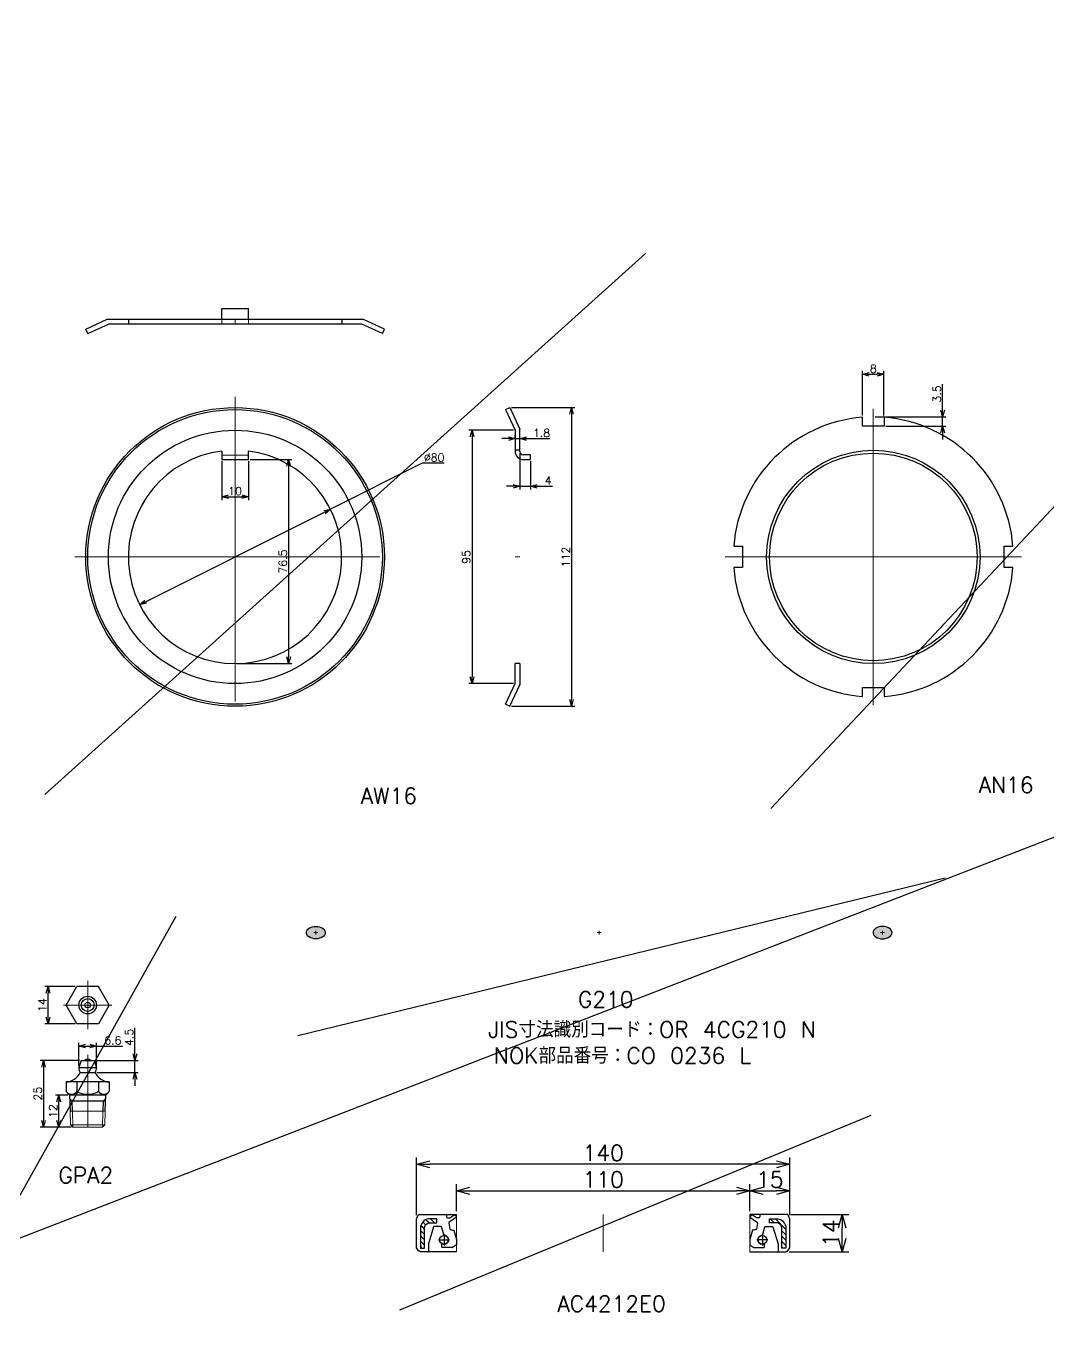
# Model space of a CAD drawing. Header units: millimetres. Extents: x -16130 to 36813, y -8099 to 27484.
# Drawn here: x -9530.3 to -9147.3, y 16410.7 to 16902.1 of the extents above; entities that cross this region are included whole.
import ezdxf

# ---------------------------------------------------------------- set-up
doc = ezdxf.new("R2010")
doc.units = ezdxf.units.MM
doc.header["$LTSCALE"] = 6
doc.header["$PDMODE"] = 99
doc.header["$PDSIZE"] = 1
doc.linetypes.add('CENTER2', pattern=[28.575, 19.05, -3.175, 3.175, -3.175])
doc.linetypes.add('HIDDEN', pattern=[9.525, 6.35, -3.175])
for name, color, linetype, lineweight in [('04_HIDDEN', 2, 'HIDDEN', 13), ('05_CENTER', 4, 'CENTER2', 13), ('08_DIM', 3, 'Continuous', 13)]:
    doc.layers.add(name, color=color, linetype=linetype, lineweight=lineweight)
doc.layers.add('10_DRAFT', color=8, linetype='Continuous', lineweight=0, plot=False)
doc.styles.add('KSS_TXT', font='txt.shx', dxfattribs={"bigfont": 'extfont2.shx'})
doc.dimstyles.new('KSS_DIM', dxfattribs={"dimtxt": 3, "dimasz": 2.5, "dimexe": 1.25, "dimexo": 0.625, "dimtad": 1, "dimdsep": 46, "dimtxsty": 'KSS_TXT', "dimblk": 'OPEN30', "dimcen": 0, "dimazin": 2, "dimtfac": 0.75, "dimtmove": 0, "dimatfit": 3, "dimldrblk": 'OPEN30', "dimfxl": 1, "dimtolj": 1, "dimarcsym": 0})
doc.dimstyles.new('KSS_DIM$3', dxfattribs={"dimtxt": 3, "dimasz": 2.5, "dimexe": 1.25, "dimexo": 0.625, "dimtad": 1, "dimtih": 1, "dimtoh": 1, "dimdsep": 46, "dimtxsty": 'KSS_TXT', "dimblk": 'OPEN30', "dimcen": 0, "dimazin": 2, "dimtfac": 0.75, "dimtofl": 0, "dimtmove": 0, "dimatfit": 3, "dimldrblk": 'OPEN30', "dimfxl": 1, "dimtolj": 1, "dimarcsym": 0})
pattern_1 = [(315, (-14454.5441, 13844.5161), (1.01027881, 1.01027881), [])]

# ---------------------------------------------------------------- blocks, each defined once
blk = doc.blocks.new('_Open30')
at = {"color": 0, "linetype": 'ByBlock', "lineweight": -2}
for p, q in [((-1, 0.268), (0, 0)), ((0, 0), (-1, -0.268)), ((0, 0), (-1, 0))]:
    blk.add_line(p, q, dxfattribs=at)
blk = doc.blocks.new('*D870')
at = {"layer": '08_DIM', "color": 0, "lineweight": -2, "transparency": 16777216}
for p, q in [((-9243.57, 16456.54), (-9221.87, 16456.54)), ((-9224.37, 16447.54), (-9224.37, 16451.54)), ((-9244.23, 16442.54), (-9221.87, 16442.54))]:
    blk.add_line(p, q, dxfattribs=at)
at = {"layer": 'Defpoints', "color": 0, "transparency": 16777216}
for p in [(-9244.82, 16456.54), (-9224.37, 16456.54), (-9245.48, 16442.54)]:
    blk.add_point(p, dxfattribs=at)
at = {"layer": '08_DIM', "color": 0, "lineweight": -2, "transparency": 16777216, "xscale": 5, "yscale": 5, "zscale": 5}
for p, rotation in [((-9224.37, 16456.54), 90), ((-9224.37, 16442.54), 270)]:
    blk.add_blockref('_Open30', p, dxfattribs=dict(at, rotation=rotation))
at = {"layer": '08_DIM', "color": 0, "transparency": 16777216, "insert": (-9228.62, 16449.54), "char_height": 6, "attachment_point": 5, "rotation": 90, "style": 'KSS_TXT'}
blk.add_mtext('\\A1;14', dxfattribs=at)
blk = doc.blocks.new('*D871')
at = {"layer": '08_DIM', "color": 0, "lineweight": -2, "transparency": 16777216}
for p, q in [((-9383.98, 16456.25), (-9383.98, 16477.86)), ((-9243.98, 16456.25), (-9243.98, 16477.86)), ((-9248.98, 16475.36), (-9378.98, 16475.36))]:
    blk.add_line(p, q, dxfattribs=at)
at = {"layer": 'Defpoints', "color": 0, "transparency": 16777216}
for p in [(-9383.98, 16475.36), (-9383.98, 16455), (-9243.98, 16455)]:
    blk.add_point(p, dxfattribs=at)
at = {"layer": '08_DIM', "color": 0, "lineweight": -2, "transparency": 16777216, "xscale": 5, "yscale": 5, "zscale": 5, "rotation": 180}
blk.add_blockref('_Open30', (-9383.98, 16475.36), dxfattribs=at)
at = {"layer": '08_DIM', "color": 0, "lineweight": -2, "transparency": 16777216, "xscale": 5, "yscale": 5, "zscale": 5}
blk.add_blockref('_Open30', (-9243.98, 16475.36), dxfattribs=at)
at = {"layer": '08_DIM', "color": 0, "transparency": 16777216, "insert": (-9313.98, 16479.61), "char_height": 6, "attachment_point": 5, "style": 'KSS_TXT'}
blk.add_mtext('\\A1;140', dxfattribs=at)
blk = doc.blocks.new('*D872')
at = {"layer": '08_DIM', "color": 0, "lineweight": -2, "transparency": 16777216}
for p, q in [((-9368.98, 16457.79), (-9368.98, 16467.89)), ((-9258.98, 16457.79), (-9258.98, 16467.89)), ((-9363.98, 16465.39), (-9263.98, 16465.39))]:
    blk.add_line(p, q, dxfattribs=at)
at = {"layer": 'Defpoints', "color": 0, "transparency": 16777216}
for p in [(-9258.98, 16465.39), (-9368.98, 16456.54), (-9258.98, 16456.54)]:
    blk.add_point(p, dxfattribs=at)
at = {"layer": '08_DIM', "color": 0, "lineweight": -2, "transparency": 16777216, "xscale": 5, "yscale": 5, "zscale": 5, "rotation": 180}
blk.add_blockref('_Open30', (-9368.98, 16465.39), dxfattribs=at)
at = {"layer": '08_DIM', "color": 0, "lineweight": -2, "transparency": 16777216, "xscale": 5, "yscale": 5, "zscale": 5}
blk.add_blockref('_Open30', (-9258.98, 16465.39), dxfattribs=at)
at = {"layer": '08_DIM', "color": 0, "transparency": 16777216, "insert": (-9313.98, 16469.64), "char_height": 6, "attachment_point": 5, "style": 'KSS_TXT'}
blk.add_mtext('\\A1;110', dxfattribs=at)
blk = doc.blocks.new('*D873')
at = {"layer": '08_DIM', "color": 0, "lineweight": -2, "transparency": 16777216}
for p, q in [((-9258.98, 16457.79), (-9258.98, 16467.89)), ((-9243.98, 16456.25), (-9243.98, 16467.89)), ((-9253.98, 16465.39), (-9248.98, 16465.39))]:
    blk.add_line(p, q, dxfattribs=at)
at = {"layer": 'Defpoints', "color": 0, "transparency": 16777216}
for p in [(-9243.98, 16465.39), (-9258.98, 16456.54), (-9243.98, 16455)]:
    blk.add_point(p, dxfattribs=at)
at = {"layer": '08_DIM', "color": 0, "lineweight": -2, "transparency": 16777216, "xscale": 5, "yscale": 5, "zscale": 5, "rotation": 180}
blk.add_blockref('_Open30', (-9258.98, 16465.39), dxfattribs=at)
at = {"layer": '08_DIM', "color": 0, "lineweight": -2, "transparency": 16777216, "xscale": 5, "yscale": 5, "zscale": 5}
blk.add_blockref('_Open30', (-9243.98, 16465.39), dxfattribs=at)
at = {"layer": '08_DIM', "color": 0, "transparency": 16777216, "insert": (-9251.48, 16469.64), "char_height": 6, "attachment_point": 5, "style": 'KSS_TXT'}
blk.add_mtext('\\A1;15', dxfattribs=at)
blk = doc.blocks.new('G185a_1_1_1')
h = blk.add_hatch(color=0)
h.dxf.hatch_style = 1
edge = h.paths.add_edge_path()
edge.add_ellipse((-106.25, 0), major_axis=(-3.55, 0), ratio=0.648661, start_angle=90, end_angle=180)
edge.add_line((-102.7, 0), (-106.25, 0))
edge.add_line((-106.25, 0), (-106.25, -0.73))
edge.add_line((-106.25, -0.73), (-106.25, -2.3))
edge = h.paths.add_edge_path()
edge.add_ellipse((-106.25, 0), major_axis=(-3.55, 0), ratio=0.648661, start_angle=180, end_angle=270)
edge.add_line((-106.25, 2.3), (-106.25, 0))
edge.add_line((-106.25, 0), (-102.7, 0))
edge = h.paths.add_edge_path()
edge.add_ellipse((-106.25, 0), major_axis=(-3.55, 0), ratio=0.648661, start_angle=270, end_angle=360)
edge.add_line((-109.8, 0), (-106.25, 0))
edge.add_line((-106.25, 0), (-106.25, 2.3))
edge = h.paths.add_edge_path()
edge.add_line((-106.25, -0.73), (-106.25, 0))
edge.add_line((-106.25, 0), (-109.8, 0))
edge.add_ellipse((-106.25, 0), major_axis=(-3.55, 0), ratio=0.648661, start_angle=0, end_angle=90)
edge.add_line((-106.25, -2.3), (-106.25, -0.73))
h = blk.add_hatch(color=0)
h.dxf.hatch_style = 1
edge = h.paths.add_edge_path()
edge.add_ellipse((106.25, 0), major_axis=(-3.55, 0), ratio=0.648661, start_angle=90, end_angle=180)
edge.add_line((109.8, 0), (106.25, 0))
edge.add_line((106.25, 0), (106.25, -0.73))
edge.add_line((106.25, -0.73), (106.25, -2.3))
edge = h.paths.add_edge_path()
edge.add_ellipse((106.25, 0), major_axis=(-3.55, 0), ratio=0.648661, start_angle=180, end_angle=270)
edge.add_line((106.25, 2.3), (106.25, 0))
edge.add_line((106.25, 0), (109.8, 0))
edge = h.paths.add_edge_path()
edge.add_ellipse((106.25, 0), major_axis=(-3.55, 0), ratio=0.648661, start_angle=270, end_angle=360)
edge.add_line((102.7, 0), (106.25, 0))
edge.add_line((106.25, 0), (106.25, 2.3))
edge = h.paths.add_edge_path()
edge.add_line((106.25, -0.73), (106.25, 0))
edge.add_line((106.25, 0), (102.7, 0))
edge.add_ellipse((106.25, 0), major_axis=(-3.55, 0), ratio=0.648661, start_angle=0, end_angle=90)
edge.add_line((106.25, -2.3), (106.25, -0.73))
at = {"color": 0}
blk.add_ellipse((-106.25, 0), major_axis=(-3.55, 0), ratio=0.648661, dxfattribs=at)
at = {"color": 0, "extrusion": (0, 0, -1)}
blk.add_ellipse((106.25, 0), major_axis=(3.55, 0), ratio=0.648661, dxfattribs=at)
at = {"layer": '10_DRAFT'}
for p, q in [((-105.52, 0), (-106.98, 0)), ((-106.25, -0.73), (-106.25, 0.73)), ((0.73, 0), (-0.73, 0)), ((0, -0.73), (0, 0.73)), ((105.52, 0), (106.98, 0)), ((106.25, -0.73), (106.25, 0.73))]:
    blk.add_line(p, q, dxfattribs=at)
blk = doc.blocks.new('GPA2b_1_1')
at = {"color": 0}
for p, q in [((-8.08, 0), (-4.04, 7)), ((4.04, 7), (-4.04, 7)), ((8.08, 0), (4.04, 7)), ((-4.04, -7), (-8.08, 0)), ((8.08, 0), (4.04, -7)), ((4.04, -7), (-4.04, -7))]:
    blk.add_line(p, q, dxfattribs=at)
for radius in [3.3, 2.4, 1.05]:
    blk.add_circle((0, 0), radius, dxfattribs=at)
at = {"layer": '05_CENTER', "color": 0}
for p, q in [((0, 9.08), (0, -9.08)), ((9.08, 0), (-9.08, 0))]:
    blk.add_line(p, q, dxfattribs=at)
blk = doc.blocks.new('*D1165')
at = {"layer": '08_DIM', "color": 0, "lineweight": -2, "transparency": 16777216}
for p, q in [((-9510.57, 16512.25), (-9510.57, 16520.93)), ((-9503.97, 16512.25), (-9503.97, 16520.93)), ((-9508.07, 16519.68), (-9506.47, 16519.68)), ((-9503.97, 16519.68), (-9494.2, 16519.68))]:
    blk.add_line(p, q, dxfattribs=at)
at = {"layer": 'Defpoints', "color": 0, "transparency": 16777216}
for p in [(-9503.97, 16519.68), (-9510.57, 16511.63), (-9503.97, 16511.63)]:
    blk.add_point(p, dxfattribs=at)
at = {"layer": '08_DIM', "color": 0, "lineweight": -2, "transparency": 16777216, "xscale": 2.5, "yscale": 2.5, "zscale": 2.5, "rotation": 180}
blk.add_blockref('_Open30', (-9510.57, 16519.68), dxfattribs=at)
at = {"layer": '08_DIM', "color": 0, "lineweight": -2, "transparency": 16777216, "xscale": 2.5, "yscale": 2.5, "zscale": 2.5}
blk.add_blockref('_Open30', (-9503.97, 16519.68), dxfattribs=at)
at = {"layer": '08_DIM', "color": 0, "transparency": 16777216, "insert": (-9497.83, 16521.8), "char_height": 3, "attachment_point": 5, "style": 'KSS_TXT'}
blk.add_mtext('\\A1;6.6', dxfattribs=at)
blk = doc.blocks.new('*D1166')
at = {"layer": '08_DIM', "color": 0, "lineweight": -2, "transparency": 16777216}
for p, q in [((-9489.57, 16516.83), (-9489.57, 16526.58)), ((-9504.24, 16514.33), (-9488.32, 16514.33)), ((-9489.57, 16509.83), (-9489.57, 16514.33)), ((-9503.84, 16509.83), (-9488.32, 16509.83)), ((-9489.57, 16507.33), (-9489.57, 16504.83))]:
    blk.add_line(p, q, dxfattribs=at)
at = {"layer": 'Defpoints', "color": 0, "transparency": 16777216}
for p in [(-9504.87, 16514.33), (-9489.57, 16514.33), (-9504.47, 16509.83)]:
    blk.add_point(p, dxfattribs=at)
at = {"layer": '08_DIM', "color": 0, "lineweight": -2, "transparency": 16777216, "xscale": 2.5, "yscale": 2.5, "zscale": 2.5}
for p, rotation in [((-9489.57, 16514.33), 270), ((-9489.57, 16509.83), 90)]:
    blk.add_blockref('_Open30', p, dxfattribs=dict(at, rotation=rotation))
at = {"layer": '08_DIM', "color": 0, "transparency": 16777216, "insert": (-9491.7, 16522.95), "char_height": 3, "attachment_point": 5, "rotation": 90, "style": 'KSS_TXT'}
blk.add_mtext('\\A1;4.5', dxfattribs=at)
blk = doc.blocks.new('*D1167')
at = {"layer": '08_DIM', "color": 0, "lineweight": -2, "transparency": 16777216}
for p, q in [((-9510.29, 16514.33), (-9525.09, 16514.33)), ((-9523.84, 16511.83), (-9523.84, 16491.83)), ((-9513.43, 16489.33), (-9525.09, 16489.33))]:
    blk.add_line(p, q, dxfattribs=at)
at = {"layer": 'Defpoints', "color": 0, "transparency": 16777216}
for p in [(-9509.67, 16514.33), (-9523.84, 16489.33), (-9512.8, 16489.33)]:
    blk.add_point(p, dxfattribs=at)
at = {"layer": '08_DIM', "color": 0, "lineweight": -2, "transparency": 16777216, "xscale": 2.5, "yscale": 2.5, "zscale": 2.5}
for p, rotation in [((-9523.84, 16514.33), 90), ((-9523.84, 16489.33), 270)]:
    blk.add_blockref('_Open30', p, dxfattribs=dict(at, rotation=rotation))
at = {"layer": '08_DIM', "color": 0, "transparency": 16777216, "insert": (-9525.97, 16501.83), "char_height": 3, "attachment_point": 5, "rotation": 90, "style": 'KSS_TXT'}
blk.add_mtext('\\A1;25', dxfattribs=at)
blk = doc.blocks.new('*D1168')
at = {"layer": '08_DIM', "color": 0, "lineweight": -2, "transparency": 16777216}
for p, q in [((-9514.66, 16501.33), (-9519.4, 16501.33)), ((-9518.15, 16491.83), (-9518.15, 16498.83)), ((-9513.43, 16489.33), (-9519.4, 16489.33))]:
    blk.add_line(p, q, dxfattribs=at)
at = {"layer": 'Defpoints', "color": 0, "transparency": 16777216}
for p in [(-9518.15, 16501.33), (-9514.03, 16501.33), (-9512.8, 16489.33)]:
    blk.add_point(p, dxfattribs=at)
at = {"layer": '08_DIM', "color": 0, "lineweight": -2, "transparency": 16777216, "xscale": 2.5, "yscale": 2.5, "zscale": 2.5}
for p, rotation in [((-9518.15, 16501.33), 90), ((-9518.15, 16489.33), 270)]:
    blk.add_blockref('_Open30', p, dxfattribs=dict(at, rotation=rotation))
at = {"layer": '08_DIM', "color": 0, "transparency": 16777216, "insert": (-9520.27, 16495.33), "char_height": 3, "attachment_point": 5, "rotation": 90, "style": 'KSS_TXT'}
blk.add_mtext('\\A1;12', dxfattribs=at)
blk = doc.blocks.new('*D1169')
at = {"layer": '08_DIM', "color": 0, "lineweight": -2, "transparency": 16777216}
for p, q in [((-9511.93, 16542.07), (-9523.38, 16542.07)), ((-9522.13, 16530.57), (-9522.13, 16539.57)), ((-9511.93, 16528.07), (-9523.38, 16528.07))]:
    blk.add_line(p, q, dxfattribs=at)
at = {"layer": 'Defpoints', "color": 0, "transparency": 16777216}
for p in [(-9522.13, 16542.07), (-9511.31, 16542.07), (-9511.31, 16528.07)]:
    blk.add_point(p, dxfattribs=at)
at = {"layer": '08_DIM', "color": 0, "lineweight": -2, "transparency": 16777216, "xscale": 2.5, "yscale": 2.5, "zscale": 2.5}
for p, rotation in [((-9522.13, 16542.07), 90), ((-9522.13, 16528.07), 270)]:
    blk.add_blockref('_Open30', p, dxfattribs=dict(at, rotation=rotation))
at = {"layer": '08_DIM', "color": 0, "transparency": 16777216, "insert": (-9524.26, 16535.07), "char_height": 3, "attachment_point": 5, "rotation": 90, "style": 'KSS_TXT'}
blk.add_mtext('\\A1;14', dxfattribs=at)
blk = doc.blocks.new('GPA2a_1_1')
at = {"color": 0}
for p, q in [((-2.4, 18.99), (-3.3, 16.29)), ((-3.3, 16.29), (3.3, 16.29)), ((-2.4, 18.99), (2.4, 18.99)), ((2.4, 18.99), (3.3, 16.29)), ((-8.08, 10.89), (-8.08, 7.31)), ((-4.04, 10.89), (-4.04, 7.31)), ((-2.8, 14.49), (2.8, 14.49)), ((4.04, 10.89), (4.04, 7.31)), ((8.08, 10.89), (8.08, 7.31)), ((-8.08, 7.31), (-6.77, 5.99)), ((6.77, 5.99), (-6.77, 5.99)), ((-6.77, 5.99), (-6.58, 0)), ((6.58, 0), (6.77, 5.99)), ((6.77, 5.99), (8.08, 7.31)), ((-6.72, 4.58), (-5.84, 3.7)), ((6.69, 3.7), (-6.69, 3.7)), ((-5.72, 0), (-5.84, 3.7)), ((5.84, 3.7), (5.72, 0)), ((5.84, 3.7), (6.72, 4.58))]:
    blk.add_line(p, q, dxfattribs=at)
for centre, radius, start, end in [((0.19, 16.29), 3.49, 180, 211.0482), ((0, 17.82), 1.57, 48.2478, 131.7522), ((-0.19, 16.29), 3.49, 328.9518, 0), ((-8.3, 16.89), 6, 272.0814, 336.4631), ((-6.06, -9.48), 20.47, 84.3338, 95.6662), ((0, -70.73), 81.72, 87.1652, 92.8348), ((8.3, 16.89), 6, 203.5369, 267.9186), ((6.06, -9.48), 20.47, 84.3338, 95.6662), ((-6.06, 8.85), 2.54, 217.341, 322.659), ((0, 14.97), 8.67, 242.2042, 297.7958), ((6.06, 8.85), 2.54, 217.341, 322.659)]:
    blk.add_arc(centre, radius, start, end, dxfattribs=at)
at = {"layer": '05_CENTER', "color": 0}
blk.add_line((0, 21.06), (0, -6.01), dxfattribs=at)
at = {"layer": '10_DRAFT'}
for p, q in [((-6.58, 0), (-6.42, -5.13)), ((-6.58, 0), (6.58, 0)), ((5.72, 0), (5.53, -6.01)), ((6.42, -5.13), (6.58, 0)), ((-5.53, -6.01), (-5.72, 0)), ((6.42, -5.13), (-6.42, -5.13)), ((-6.42, -5.13), (-5.53, -6.01)), ((5.53, -6.01), (-5.53, -6.01)), ((0, -6.01), (0, -6.01)), ((2.77, -6.01), (2.77, -6.01)), ((5.53, -6.01), (6.42, -5.13))]:
    blk.add_line(p, q, dxfattribs=at)
blk = doc.blocks.new('*D1171')
at = {"layer": '08_DIM', "color": 0, "lineweight": -2, "transparency": 16777216}
for p, q in [((-9345.21, 16741.96), (-9345.21, 16728.34)), ((-9341.21, 16738.96), (-9341.21, 16728.34)), ((-9347.71, 16729.59), (-9350.21, 16729.59)), ((-9345.21, 16729.59), (-9341.21, 16729.59)), ((-9341.21, 16729.59), (-9332.96, 16729.59)), ((-9338.71, 16729.59), (-9336.21, 16729.59))]:
    blk.add_line(p, q, dxfattribs=at)
at = {"layer": 'Defpoints', "color": 0, "transparency": 16777216}
for p in [(-9345.21, 16742.59), (-9341.21, 16739.59), (-9341.21, 16729.59)]:
    blk.add_point(p, dxfattribs=at)
at = {"layer": '08_DIM', "color": 0, "lineweight": -2, "transparency": 16777216, "xscale": 2.5, "yscale": 2.5, "zscale": 2.5}
blk.add_blockref('_Open30', (-9345.21, 16729.59), dxfattribs=at)
at = {"layer": '08_DIM', "color": 0, "lineweight": -2, "transparency": 16777216, "xscale": 2.5, "yscale": 2.5, "zscale": 2.5, "rotation": 180}
blk.add_blockref('_Open30', (-9341.21, 16729.59), dxfattribs=at)
at = {"layer": '08_DIM', "color": 0, "transparency": 16777216, "insert": (-9334.59, 16731.71), "char_height": 3, "attachment_point": 5, "style": 'KSS_TXT'}
blk.add_mtext('\\A1;4', dxfattribs=at)
blk = doc.blocks.new('*D1172')
at = {"layer": '08_DIM', "color": 0, "lineweight": -2, "transparency": 16777216}
for p, q in [((-9348.37, 16759.09), (-9324.61, 16759.09)), ((-9325.86, 16756.59), (-9325.86, 16649.59)), ((-9348.37, 16647.09), (-9324.61, 16647.09))]:
    blk.add_line(p, q, dxfattribs=at)
at = {"layer": 'Defpoints', "color": 0, "transparency": 16777216}
for p in [(-9348.99, 16759.09), (-9348.99, 16647.09), (-9325.86, 16647.09)]:
    blk.add_point(p, dxfattribs=at)
at = {"layer": '08_DIM', "color": 0, "lineweight": -2, "transparency": 16777216, "xscale": 2.5, "yscale": 2.5, "zscale": 2.5}
for p, rotation in [((-9325.86, 16759.09), 90), ((-9325.86, 16647.09), 270)]:
    blk.add_blockref('_Open30', p, dxfattribs=dict(at, rotation=rotation))
at = {"layer": '08_DIM', "color": 0, "transparency": 16777216, "insert": (-9327.99, 16703.09), "char_height": 3, "attachment_point": 5, "rotation": 90, "style": 'KSS_TXT'}
blk.add_mtext('\\A1;112', dxfattribs=at)
blk = doc.blocks.new('*D1173')
at = {"layer": '08_DIM', "color": 0, "lineweight": -2, "transparency": 16777216}
for p, q in [((-9349.51, 16747.45), (-9352.01, 16747.45)), ((-9347.01, 16747.3), (-9347.01, 16748.7)), ((-9347.01, 16747.45), (-9345.21, 16747.45)), ((-9345.21, 16747.3), (-9345.21, 16748.7)), ((-9342.71, 16747.45), (-9333.96, 16747.45))]:
    blk.add_line(p, q, dxfattribs=at)
at = {"layer": 'Defpoints', "color": 0, "transparency": 16777216}
for p in [(-9345.21, 16747.45), (-9347.01, 16746.68), (-9345.21, 16746.68)]:
    blk.add_point(p, dxfattribs=at)
at = {"layer": '08_DIM', "color": 0, "lineweight": -2, "transparency": 16777216, "xscale": 2.5, "yscale": 2.5, "zscale": 2.5}
blk.add_blockref('_Open30', (-9347.01, 16747.45), dxfattribs=at)
at = {"layer": '08_DIM', "color": 0, "lineweight": -2, "transparency": 16777216, "xscale": 2.5, "yscale": 2.5, "zscale": 2.5, "rotation": 180}
blk.add_blockref('_Open30', (-9345.21, 16747.45), dxfattribs=at)
at = {"layer": '08_DIM', "color": 0, "transparency": 16777216, "insert": (-9337.09, 16749.57), "char_height": 3, "attachment_point": 5, "style": 'KSS_TXT'}
blk.add_mtext('\\A1;1.8', dxfattribs=at)
blk = doc.blocks.new('*D1174')
at = {"layer": '08_DIM', "color": 0, "lineweight": -2, "transparency": 16777216}
for p, q in [((-9347.64, 16750.59), (-9364.42, 16750.59)), ((-9363.17, 16748.09), (-9363.17, 16658.09)), ((-9347.64, 16655.59), (-9364.42, 16655.59))]:
    blk.add_line(p, q, dxfattribs=at)
at = {"layer": 'Defpoints', "color": 0, "transparency": 16777216}
for p in [(-9347.01, 16750.59), (-9363.17, 16655.59), (-9347.01, 16655.59)]:
    blk.add_point(p, dxfattribs=at)
at = {"layer": '08_DIM', "color": 0, "lineweight": -2, "transparency": 16777216, "xscale": 2.5, "yscale": 2.5, "zscale": 2.5}
for p, rotation in [((-9363.17, 16750.59), 90), ((-9363.17, 16655.59), 270)]:
    blk.add_blockref('_Open30', p, dxfattribs=dict(at, rotation=rotation))
at = {"layer": '08_DIM', "color": 0, "transparency": 16777216, "insert": (-9365.3, 16703.09), "char_height": 3, "attachment_point": 5, "rotation": 90, "style": 'KSS_TXT'}
blk.add_mtext('\\A1;95', dxfattribs=at)
blk = doc.blocks.new('*D1175')
at = {"layer": '08_DIM', "color": 0, "lineweight": -2, "transparency": 16777216}
for p, q in [((-9446.4, 16739.59), (-9430.7, 16739.59)), ((-9431.95, 16737.09), (-9431.95, 16665.59)), ((-9451.4, 16663.09), (-9430.7, 16663.09))]:
    blk.add_line(p, q, dxfattribs=at)
at = {"layer": 'Defpoints', "color": 0, "transparency": 16777216}
for p in [(-9447.02, 16739.59), (-9452.02, 16663.09), (-9431.95, 16663.09)]:
    blk.add_point(p, dxfattribs=at)
at = {"layer": '08_DIM', "color": 0, "lineweight": -2, "transparency": 16777216, "xscale": 2.5, "yscale": 2.5, "zscale": 2.5}
for p, rotation in [((-9431.95, 16739.59), 90), ((-9431.95, 16663.09), 270)]:
    blk.add_blockref('_Open30', p, dxfattribs=dict(at, rotation=rotation))
at = {"layer": '08_DIM', "color": 0, "transparency": 16777216, "insert": (-9434.08, 16701.34), "char_height": 3, "attachment_point": 5, "rotation": 90, "style": 'KSS_TXT'}
blk.add_mtext('\\A1;76.5', dxfattribs=at)
blk = doc.blocks.new('*D1176')
at = {"layer": '08_DIM', "color": 0, "lineweight": -2, "transparency": 16777216}
for p, q in [((-9381.81, 16738.23), (-9416.25, 16720.99)), ((-9373.56, 16738.23), (-9381.81, 16738.23)), ((-9487.79, 16685.19), (-9418.49, 16719.87))]:
    blk.add_line(p, q, dxfattribs=at)
at = {"layer": 'Defpoints', "color": 0, "transparency": 16777216}
for p in [(-9416.25, 16720.99), (-9487.79, 16685.19)]:
    blk.add_point(p, dxfattribs=at)
at = {"layer": '08_DIM', "color": 0, "lineweight": -2, "transparency": 16777216, "xscale": 2.5, "yscale": 2.5, "zscale": 2.5}
for p, rotation in [((-9416.25, 16720.99), 26.58796494768148), ((-9487.79, 16685.19), 206.5879649476815)]:
    blk.add_blockref('_Open30', p, dxfattribs=dict(at, rotation=rotation))
at = {"layer": '08_DIM', "color": 0, "transparency": 16777216, "insert": (-9377.37, 16740.36), "char_height": 3, "attachment_point": 5, "style": 'KSS_TXT'}
blk.add_mtext('\\A1;%%C80', dxfattribs=at)
blk = doc.blocks.new('*D1177')
at = {"layer": '08_DIM', "color": 0, "lineweight": -2, "transparency": 16777216}
for p, q in [((-9216.69, 16756.06), (-9216.69, 16772.81)), ((-9214.19, 16771.56), (-9211.19, 16771.56)), ((-9208.69, 16756.06), (-9208.69, 16772.81))]:
    blk.add_line(p, q, dxfattribs=at)
at = {"layer": 'Defpoints', "color": 0, "transparency": 16777216}
for p in [(-9208.69, 16771.56), (-9216.69, 16755.44), (-9208.69, 16755.44)]:
    blk.add_point(p, dxfattribs=at)
at = {"layer": '08_DIM', "color": 0, "lineweight": -2, "transparency": 16777216, "xscale": 2.5, "yscale": 2.5, "zscale": 2.5, "rotation": 180}
blk.add_blockref('_Open30', (-9216.69, 16771.56), dxfattribs=at)
at = {"layer": '08_DIM', "color": 0, "lineweight": -2, "transparency": 16777216, "xscale": 2.5, "yscale": 2.5, "zscale": 2.5}
blk.add_blockref('_Open30', (-9208.69, 16771.56), dxfattribs=at)
at = {"layer": '08_DIM', "color": 0, "transparency": 16777216, "insert": (-9212.69, 16773.68), "char_height": 3, "attachment_point": 5, "style": 'KSS_TXT'}
blk.add_mtext('\\A1;8', dxfattribs=at)
blk = doc.blocks.new('*D1178')
at = {"layer": '08_DIM', "color": 0, "lineweight": -2, "transparency": 16777216}
for p, q in [((-9457.02, 16738.96), (-9457.02, 16724.42)), ((-9447.02, 16738.96), (-9447.02, 16724.42)), ((-9454.52, 16725.67), (-9449.52, 16725.67))]:
    blk.add_line(p, q, dxfattribs=at)
at = {"layer": 'Defpoints', "color": 0, "transparency": 16777216}
for p in [(-9457.02, 16739.59), (-9447.02, 16739.59), (-9447.02, 16725.67)]:
    blk.add_point(p, dxfattribs=at)
at = {"layer": '08_DIM', "color": 0, "lineweight": -2, "transparency": 16777216, "xscale": 2.5, "yscale": 2.5, "zscale": 2.5, "rotation": 180}
blk.add_blockref('_Open30', (-9457.02, 16725.67), dxfattribs=at)
at = {"layer": '08_DIM', "color": 0, "lineweight": -2, "transparency": 16777216, "xscale": 2.5, "yscale": 2.5, "zscale": 2.5}
blk.add_blockref('_Open30', (-9447.02, 16725.67), dxfattribs=at)
at = {"layer": '08_DIM', "color": 0, "transparency": 16777216, "insert": (-9452.02, 16727.79), "char_height": 3, "attachment_point": 5, "style": 'KSS_TXT'}
blk.add_mtext('\\A1;10', dxfattribs=at)
blk = doc.blocks.new('*D1184')
at = {"layer": '08_DIM', "color": 0, "lineweight": -2, "transparency": 16777216}
for p, q in [((-9186.7, 16758.09), (-9186.7, 16767.84)), ((-9212.06, 16755.59), (-9185.45, 16755.59)), ((-9208.06, 16752.09), (-9185.45, 16752.09)), ((-9186.7, 16752.09), (-9186.7, 16755.59)), ((-9186.7, 16749.59), (-9186.7, 16747.09))]:
    blk.add_line(p, q, dxfattribs=at)
at = {"layer": 'Defpoints', "color": 0, "transparency": 16777216}
for p in [(-9212.69, 16755.59), (-9208.69, 16752.09), (-9186.7, 16755.59)]:
    blk.add_point(p, dxfattribs=at)
at = {"layer": '08_DIM', "color": 0, "lineweight": -2, "transparency": 16777216, "xscale": 2.5, "yscale": 2.5, "zscale": 2.5}
for p, rotation in [((-9186.7, 16755.59), 270), ((-9186.7, 16752.09), 90)]:
    blk.add_blockref('_Open30', p, dxfattribs=dict(at, rotation=rotation))
at = {"layer": '08_DIM', "color": 0, "transparency": 16777216, "insert": (-9188.83, 16764.21), "char_height": 3, "attachment_point": 5, "rotation": 90, "style": 'KSS_TXT'}
blk.add_mtext('\\A1;3.5', dxfattribs=at)
blk = doc.blocks.new('AW16a_1_1')
at = {"color": 0}
for p, q in [((-5, 39.69), (-5, 36.5)), ((5, 36.5), (5, 39.69)), ((-5, 36.5), (5, 36.5))]:
    blk.add_line(p, q, dxfattribs=at)
for radius in [56, 55.24, 47.5]:
    blk.add_circle((0, 0), radius, dxfattribs=at)
blk.add_arc((0, 0), 40, 97.1808, 82.8192, dxfattribs=at)
at = {"layer": '04_HIDDEN', "color": 0}
blk.add_line((-5, 38.1), (5, 38.1), dxfattribs=at)
at = {"layer": '05_CENTER', "color": 0}
for p, q in [((0, 60.07), (0, -60.07)), ((-60.07, 0), (60.07, 0))]:
    blk.add_line(p, q, dxfattribs=at)
blk = doc.blocks.new('AW16b_1_1')
at = {"color": 0}
for p, q in [((-5.41, 55.24), (-3.78, 56)), ((-5.41, 55.24), (-1.8, 47.5)), ((-3.78, 56), (0, 47.9)), ((-1.8, 47.5), (-1.8, 39.7)), ((0, 39.5), (0, 47.9)), ((0, 40), (-1.8, 40)), ((4, 38.3), (1.2, 38.3)), ((1.2, 36.5), (4, 36.5)), ((4, 36.5), (4, 38.3)), ((-1.8, -47.5), (-1.8, -40)), ((0, -40), (-1.8, -40)), ((0, -40), (0, -47.9)), ((-5.41, -55.24), (-1.8, -47.5)), ((-3.78, -56), (0, -47.9)), ((-5.41, -55.24), (-3.78, -56))]:
    blk.add_line(p, q, dxfattribs=at)
for centre, radius in [((1.4, 39.7), 3.2), ((1.2, 39.5), 1.2)]:
    blk.add_arc(centre, radius, 180, 270, dxfattribs=at)
at = {"layer": '10_DRAFT'}
blk.add_line((0, 0), (-1.8, 0), dxfattribs=at)
blk = doc.blocks.new('AW16c_1_1')
at = {"color": 0}
for p, q in [((-56, -3.78), (-47.9, 0)), ((-47.9, 0), (47.9, 0)), ((-40, 0), (-40, -1.8)), ((-5, 4), (5, 4)), ((-5, 0), (-5, 4)), ((5, 0), (5, 4)), ((40, 0), (40, -1.8)), ((56, -3.78), (47.9, 0)), ((-55.24, -5.41), (-56, -3.78)), ((-55.24, -5.41), (-47.5, -1.8)), ((47.5, -1.8), (-47.5, -1.8)), ((55.24, -5.41), (47.5, -1.8)), ((55.24, -5.41), (56, -3.78))]:
    blk.add_line(p, q, dxfattribs=at)
at = {"layer": '04_HIDDEN', "color": 0}
for p, q in [((-5, -1.8), (-5, 0)), ((5, -1.8), (5, 0))]:
    blk.add_line(p, q, dxfattribs=at)
at = {"layer": '10_DRAFT'}
blk.add_line((0, 0), (0, -1.8), dxfattribs=at)
blk = doc.blocks.new('AN16a_1_1')
at = {"color": 0}
for p, q in [((-4, 49), (-4, 52.35)), ((4, 52.35), (4, 49)), ((4, 49), (-4, 49)), ((-52.35, 4), (-49, 4)), ((-49, 4), (-49, -4)), ((49, -4), (49, 4)), ((49, 4), (52.35, 4)), ((-49, -4), (-52.35, -4)), ((52.35, -4), (49, -4)), ((-4, -52.35), (-4, -49)), ((-4, -49), (4, -49)), ((4, -49), (4, -52.35))]:
    blk.add_line(p, q, dxfattribs=at)
for radius in [40, 38.92]:
    blk.add_circle((0, 0), radius, dxfattribs=at)
for start, end in [(94.3696, 175.6304), (4.3696, 85.6304), (184.3696, 265.6304), (274.3696, 355.6304)]:
    blk.add_arc((0, 0), 52.5, start, end, dxfattribs=at)
at = {"layer": '05_CENTER', "color": 0}
for p, q in [((0, 55.57), (0, -55.57)), ((-55.57, 0), (55.57, 0))]:
    blk.add_line(p, q, dxfattribs=at)
blk = doc.blocks.new('AC4212E0a_1_1')
h = blk.add_hatch()
h.set_pattern_fill('ANSI31', color=0, scale=0.45, angle=-90)
h.set_pattern_definition(pattern_1)
edge = h.paths.add_edge_path()
edge.add_line((-65.5, -1.66), (-62.33, -1.66))
edge.add_line((-62.33, -1.66), (-62.33, -3.16))
edge.add_line((-62.33, -3.16), (-65.5, -3.16))
edge.add_arc((-65, -5.09), 2, 104.3998, 181.8604)
edge.add_line((-67, -5.16), (-67, -12.58))
edge.add_line((-67, -12.58), (-68.5, -12.58))
edge.add_line((-68.5, -12.58), (-68.5, -5.16))
edge.add_arc((-65.04, -5.09), 3.46, 97.6625, 181.1349, ccw=False)
h = blk.add_hatch()
h.set_pattern_fill('ANSI31', color=0, scale=0.45, angle=-90)
h.set_pattern_definition(pattern_1)
edge = h.paths.add_edge_path()
edge.add_line((65.5, -1.66), (62.33, -1.66))
edge.add_line((62.33, -1.66), (62.33, -3.16))
edge.add_line((62.33, -3.16), (65.5, -3.16))
edge.add_arc((65, -5.09), 2, -1.8604, 75.6002, ccw=False)
edge.add_line((67, -5.16), (67, -12.58))
edge.add_line((67, -12.58), (68.5, -12.58))
edge.add_line((68.5, -12.58), (68.5, -5.16))
edge.add_arc((65.04, -5.09), 3.46, 358.8651, 442.3375)
at = {"color": 0}
for p, q in [((-69.16, 0), (-58.9, 0)), ((-57.51, -1.2), (-55.66, 0)), ((-55.66, 0), (-55, -1.01)), ((55.66, 0), (55, -1.01)), ((57.51, -1.2), (55.66, 0)), ((69.16, 0), (58.9, 0)), ((-63.59, -4.61), (-65.55, -10.98)), ((-60.79, -4.51), (-63.45, -4.51)), ((-59.68, -7.85), (-60.65, -4.6)), ((-58.75, -0.15), (-58.75, -0.83)), ((-58.38, -1.2), (-57.51, -1.2)), ((-57.87, -3.22), (-57.45, -5.51)), ((-55, -1.01), (-57.82, -3.05)), ((55, -1.01), (57.82, -3.05)), ((57.87, -3.22), (57.45, -5.51)), ((58.38, -1.2), (57.51, -1.2)), ((58.75, -0.15), (58.75, -0.83)), ((59.68, -7.85), (60.65, -4.6)), ((60.79, -4.51), (63.45, -4.51)), ((63.59, -4.61), (65.55, -10.98)), ((-61.74, -9.5), (-57.61, -9.5)), ((-59.68, -7.44), (-59.68, -11.56)), ((-57.29, -5.65), (-56.49, -5.83)), ((-56.49, -5.83), (-55.99, -5.83)), ((-55.99, -5.83), (-55, -9.32)), ((-55, -9.32), (-55, -11.36)), ((55.99, -5.83), (55, -9.32)), ((55, -9.32), (55, -11.36)), ((56.49, -5.83), (55.99, -5.83)), ((57.29, -5.65), (56.49, -5.83)), ((61.74, -9.5), (57.61, -9.5)), ((59.68, -7.44), (59.68, -11.56)), ((-65.55, -11.03), (-65.55, -13.85)), ((-60.46, -12.2), (-60.46, -10.95)), ((-56.57, -12.35), (-60.31, -12.35)), ((-55, -11.36), (-56.49, -12.32)), ((55, -11.36), (56.49, -12.32)), ((56.57, -12.35), (60.31, -12.35)), ((60.46, -12.2), (60.46, -10.95)), ((65.55, -11.03), (65.55, -13.85))]:
    blk.add_line(p, q, dxfattribs=at)
for points in [[(-55, -14), (-63.45, -14), (-68.5, -14), (-68.82, -13.79), (-69.1, -13.79, -0.414214), (-69.25, -13.64), (-69.25, -13.59), (-69.97, -12.54, -0.152216), (-70, -12.45), (-70, -1.54, -0.116434), (-69.98, -1.47), (-69.29, -0.08, -0.284079), (-69.16, 0), (-58.9, 0), (-55, 0)], [(55, -14), (63.45, -14), (68.5, -14), (68.82, -13.79), (69.1, -13.79, 0.414214), (69.25, -13.64), (69.25, -13.59), (69.97, -12.54, 0.152216), (70, -12.45), (70, -1.54, 0.116434), (69.98, -1.47), (69.29, -0.08, 0.284079), (69.16, 0), (58.9, 0), (55, 0)]]:
    blk.add_lwpolyline(points, format="xyb", dxfattribs=at)
for points in [[(-67, -12.58), (-67, -5.16, -0.351472), (-65.5, -3.16), (-62.33, -3.16), (-62.33, -1.66), (-65.5, -1.66, 0.381225), (-68.5, -5.16), (-68.5, -12.58)], [(67, -12.58), (67, -5.16, 0.351472), (65.5, -3.16), (62.33, -3.16), (62.33, -1.66), (65.5, -1.66, -0.381225), (68.5, -5.16), (68.5, -12.58)]]:
    blk.add_lwpolyline(points, format="xyb", close=True, dxfattribs=at)
for centre in [(-59.68, -9.5), (59.68, -9.5)]:
    blk.add_circle(centre, 1.65, dxfattribs=at)
for centre, radius, start, end in [((-58.9, -0.15), 0.15, 360, 90), ((58.9, -0.15), 0.15, 90, 180), ((-63.45, -4.66), 0.15, 90, 160.7852), ((-60.79, -4.66), 0.15, 21.3398, 90), ((-58.38, -0.83), 0.375, 180, 270), ((-57.73, -3.17), 0.15, 125.7815, 202.1154), ((57.73, -3.17), 0.15, 337.8846, 54.2185), ((58.38, -0.83), 0.375, 270, 0), ((60.79, -4.66), 0.15, 90, 158.6602), ((63.45, -4.66), 0.15, 19.2148, 90), ((-59.68, -9.5), 1.65, 241.8115, 90), ((-57.24, -5.43), 0.225, 202.1154, 257.0125), ((57.24, -5.43), 0.225, 282.9875, 337.8846), ((59.68, -9.5), 1.65, 90, 298.1885), ((-65.7, -13.85), 0.15, 270, 360), ((-65.4, -11.03), 0.15, 160.7852, 180), ((-60.31, -12.2), 0.15, 180, 270), ((-56.57, -12.2), 0.15, 270, 303.1298), ((56.57, -12.2), 0.15, 236.8702, 270), ((60.31, -12.2), 0.15, 270, 360), ((65.4, -11.03), 0.15, 0, 19.2148), ((65.7, -13.85), 0.15, 180, 270)]:
    blk.add_arc(centre, radius, start, end, dxfattribs=at)
at = {"layer": '10_DRAFT'}
blk.add_line((0, 0), (0, -14), dxfattribs=at)
for points in [[(-55, -14), (-55, 0)], [(55, -14), (55, 0)]]:
    blk.add_lwpolyline(points, dxfattribs=at)

msp = doc.modelspace()

# ---------------------------------------------------------------- linework, layer by layer
at = {"color": 2}
msp.add_line((-1590.80397, 19526.87304), (-10784.35796, 15962.3952), dxfattribs=at)
at = {"color": 3}
for p, q in [((-9298.14342, 16816.80617), (-9523.36467, 16614.05114)), ((-9185.72645, 16582.7061), (-9428.53438, 16523.53446)), ((-9474.17892, 16568.28722), (-9536.69258, 16456.4871)), ((-9213.60195, 16493.62996), (-9390.36127, 16420.63229))]:
    msp.add_line(p, q, dxfattribs=at)
msp.add_line((-9074.68618, 16796.82455), (-9251.09972, 16608.76193))

# ---------------------------------------------------------------- block references
at = {"color": 4}
for name, p in [('AW16c_1_1', (-9452.02142, 16792.22538)), ('AW16a_1_1', (-9452.02142, 16703.0899)), ('AW16b_1_1', (-9345.21329, 16703.0899)), ('AN16a_1_1', (-9212.68821, 16703.0899)), ('G185a_1_1_1', (-9315.47806, 16562.21429)), ('GPA2b_1_1', (-9507.26742, 16535.06502)), ('GPA2a_1_1', (-9507.26742, 16495.33637)), ('AC4212E0a_1_1', (-9313.98025, 16456.53614))]:
    msp.add_blockref(name, p, dxfattribs=at)

# ---------------------------------------------------------------- texts
at = {"color": 0, "style": 'KSS_TXT'}
for s, p in [('AN16', (-9173.18623, 16614.57921)), ('AW16', (-9404.86413, 16610.49885)), ('G210', (-9323.44448, 16534.18254)), ('JIS寸法識別コード：OR 4CG210 N', (-9357.10185, 16522.89164)), ('NOK部品番号：CO 0236 L', (-9354.95406, 16513.11284)), ('GPA2', (-9518.26864, 16468.23769)), ('AC4212E0', (-9331.1547, 16420.08264))]:
    msp.add_text(s, height=6, dxfattribs=at).set_placement(p)

# ---------------------------------------------------------------- dimensions: what is measured, and where the dimension line sits
at = {"layer": '08_DIM'}
for base, p1, p2, override, picture, middle in [((-9208.68821, 16771.55959), (-9216.68821, 16755.43729), (-9208.68821, 16755.43729), {"dimscale": 1}, '*D1177', (-9212.68821, 16773.68459)), ((-9345.21329, 16747.44696), (-9347.01329, 16746.67537), (-9345.21329, 16746.67537), {"dimscale": 1}, '*D1173', (-9337.08829, 16749.57196)), ((-9447.02142, 16725.66827), (-9457.02142, 16739.5899), (-9447.02142, 16739.5899), {"dimscale": 1}, '*D1178', (-9452.02142, 16727.79327)), ((-9503.96742, 16519.6755), (-9510.56742, 16511.62637), (-9503.96742, 16511.62637), {"dimscale": 1}, '*D1165', (-9497.83201, 16521.8005)), ((-9383.98025, 16475.35784), (-9243.98025, 16455.00073), (-9383.98025, 16455.00073), {"dimscale": 2}, '*D871', (-9313.98025, 16479.60784)), ((-9258.98025, 16465.3892), (-9368.98025, 16456.53614), (-9258.98025, 16456.53614), {"dimscale": 2}, '*D872', (-9313.98025, 16469.6392)), ((-9243.98025, 16465.3892), (-9258.98025, 16456.53614), (-9243.98025, 16455.00073), {"dimscale": 2}, '*D873', (-9251.48025, 16469.64337))]:
    dim = msp.add_linear_dim(base=base, p1=p1, p2=p2, dimstyle='KSS_DIM', override=override, dxfattribs=at)
    dim.commit()
    dim.dimension.update_dxf_attribs({"geometry": picture, "text_midpoint": middle})
for base, p1, p2, override, picture, middle in [((-9186.70285, 16755.5899), (-9208.68821, 16752.0899), (-9212.68821, 16755.5899), {"dimscale": 1}, '*D1184', (-9188.82993, 16764.2149)), ((-9325.86239, 16647.0899), (-9348.99082, 16759.0899), (-9348.99082, 16647.0899), {"dimscale": 1, "dimdec": 0}, '*D1172', (-9327.98739, 16703.0899)), ((-9363.17158, 16655.5899), (-9347.01329, 16750.5899), (-9347.01329, 16655.5899), {"dimscale": 1}, '*D1174', (-9365.29867, 16703.0899)), ((-9431.95159, 16663.0899), (-9447.02142, 16739.5899), (-9452.02108, 16663.0899), {"dimscale": 1}, '*D1175', (-9434.07868, 16701.3399)), ((-9522.13253, 16542.06502), (-9511.30888, 16528.06502), (-9511.30888, 16542.06502), {"dimscale": 1}, '*D1169', (-9524.25753, 16535.06502)), ((-9489.57473, 16514.32637), (-9504.46742, 16509.82637), (-9504.86742, 16514.32637), {"dimscale": 1}, '*D1166', (-9491.70181, 16522.95137)), ((-9523.83867, 16489.32637), (-9509.66742, 16514.32637), (-9512.80211, 16489.32637), {"dimscale": 1}, '*D1167', (-9525.96576, 16501.82637)), ((-9518.14841, 16501.32637), (-9512.80211, 16489.32637), (-9514.03311, 16501.32637), {"dimscale": 1}, '*D1168', (-9520.27341, 16495.32637)), ((-9224.37031, 16456.53614), (-9245.48025, 16442.53614), (-9244.82295, 16456.53614), {"dimscale": 2}, '*D870', (-9228.62031, 16449.53614))]:
    dim = msp.add_linear_dim(base=base, p1=p1, p2=p2, angle=90, dimstyle='KSS_DIM', override=override, dxfattribs=at)
    dim.commit()
    dim.dimension.update_dxf_attribs({"geometry": picture, "text_midpoint": middle})
dim = msp.add_diameter_dim_2p(p1=(-9487.79135, 16685.18705), p2=(-9416.25149, 16720.99275), dimstyle='KSS_DIM$3', override={"dimscale": 1, "dimpost": '%%C<>', "dimtix": 1, "dimatfit": 2}, dxfattribs=at)
dim.commit()
dim.dimension.update_dxf_attribs({"geometry": '*D1176', "text_midpoint": (-9377.37334, 16738.23029), "dimtype": 163})
dim = msp.add_linear_dim(base=(-9341.21329, 16729.58712), p1=(-9345.21329, 16742.5899), p2=(-9341.21329, 16739.5899), dimstyle='KSS_DIM', override={"dimscale": 1}, dxfattribs=at)
dim.commit()
dim.dimension.update_dxf_attribs({"geometry": '*D1171', "text_midpoint": (-9334.58829, 16729.58712), "dimtype": 160})

doc.saveas('drawing.dxf')
